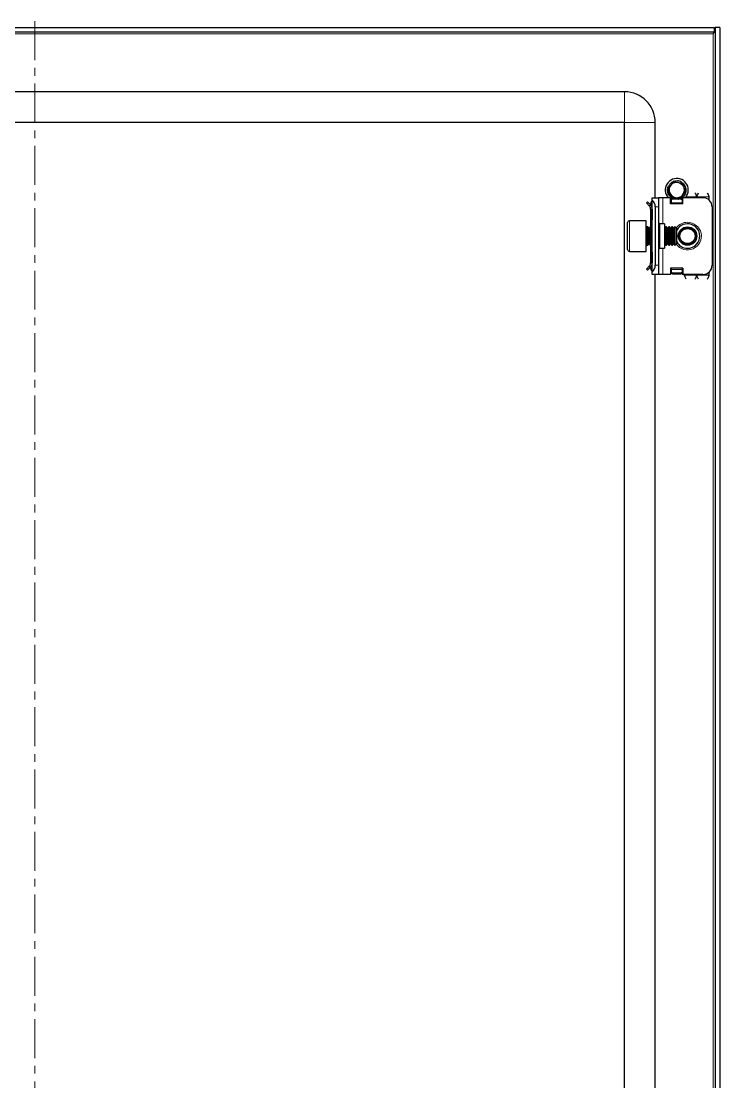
# Model space of a CAD drawing. Header units: millimetres. Extents: x 73 to 1389, y -624 to 1170.
# Drawn here: x 1161.1 to 1388.6, y 715 to 1060.5 of the extents above; entities that cross this region are included whole.
import ezdxf

# ---------------------------------------------------------------- set-up
doc = ezdxf.new("R2010")
doc.units = ezdxf.units.MM
doc.linetypes.add('CENTERX2', pattern=[20.32, 12.7, -2.54, 2.54, -2.54])
doc.layers.add('FORMAT', color=7, linetype='Continuous')

msp = doc.modelspace()

# ---------------------------------------------------------------- linework, layer by layer
at = {"color": 7, "linetype": 'Continuous', "lineweight": 25}
for p, q in [((944.27, 1058.52), (1386.87, 1058.52)), ((1386.87, 1057.02), (1386.87, 1058.52)), ((1388.57, 1058.52), (1387.07, 1058.52)), ((1387.07, 1058.52), (1387.07, -502.48)), ((1388.57, 1058.52), (1388.57, -502.48)), ((944.27, 1057.02), (1386.87, 1057.02)), ((1386.72, 1057.02), (1386.47, 1056.42)), ((1357.57, 1037.52), (973.57, 1037.52)), ((1357.57, 1027.52), (973.57, 1027.52)), ((1357.57, -471.48), (1357.57, 1027.52)), ((1367.57, 1003.02), (1367.57, 1027.52)), ((1371.57, 1005.61), (1371.6, 1005.87)), ((1371.57, 1005.61), (1371.57, 1005.56)), ((1371.59, 1005.82), (1371.58, 1005.77)), ((1371.58, 1005.41), (1371.6, 1005.65)), ((1371.62, 1006.02), (1371.61, 1005.98)), ((1371.66, 1006.22), (1371.65, 1006.18)), ((1371.66, 1006.22), (1371.73, 1006.46)), ((1371.71, 1006.41), (1371.7, 1006.37)), ((1372.95, 1008.04), (1373.15, 1008.16)), ((1373.12, 1008.15), (1373.08, 1008.12)), ((1373.13, 1008.08), (1373.08, 1008.12)), ((1373.12, 1008.15), (1373.35, 1008.23)), ((1373.31, 1008.24), (1373.26, 1008.22)), ((1373.5, 1008.32), (1373.45, 1008.3)), ((1373.5, 1008.32), (1373.73, 1008.39)), ((1373.69, 1008.39), (1373.65, 1008.37)), ((1373.88, 1008.44), (1373.84, 1008.43)), ((1374.77, 1008.51), (1374.03, 1008.44)), ((1376.27, 1008), (1376.23, 1008.02)), ((1376.44, 1007.87), (1376.4, 1007.9)), ((1376.59, 1007.74), (1376.56, 1007.77)), ((1376.73, 1007.6), (1376.7, 1007.63)), ((1376.73, 1007.6), (1376.85, 1007.47)), ((1376.85, 1007.48), (1376.83, 1007.5)), ((1376.86, 1006.39), (1377.03, 1005.98)), ((1366.57, 1003.02), (1368.57, 1003.02)), ((1366.57, 1002.26), (1366.57, 1003.02)), ((1366.57, 978.78), (1366.57, 1002.26)), ((1368.57, 1003.02), (1368.57, 1000.02)), ((1370.07, 1003.02), (1368.57, 1003.02)), ((1372.57, 1003.02), (1370.07, 1003.02)), ((1371.58, 1005.41), (1371.58, 1005.36)), ((1371.59, 1005.21), (1371.59, 1005.16)), ((1371.62, 1005.02), (1371.62, 1004.97)), ((1371.65, 1004.83), (1371.66, 1004.79)), ((1371.7, 1004.66), (1371.71, 1004.61)), ((1371.76, 1004.48), (1371.76, 1004.47)), ((1372.35, 1003.51), (1372.38, 1003.48)), ((1372.48, 1003.37), (1372.52, 1003.34)), ((1372.57, 1001.02), (1372.57, 1003.02)), ((1372.82, 1002.2), (1372.57, 1002.35)), ((1372.63, 1003.23), (1372.67, 1003.2)), ((1372.79, 1003.1), (1372.83, 1003.08)), ((1372.82, 1002.64), (1373.17, 1002.88)), ((1373.32, 1002.64), (1372.82, 1002.29)), ((1372.82, 1002.29), (1372.82, 1002.64)), ((1372.82, 1001.37), (1372.82, 1002.29)), ((1372.96, 1002.99), (1373.01, 1002.96)), ((1373.14, 1002.88), (1373, 1003)), ((1373.14, 1002.88), (1373.14, 1002.99)), ((1373.14, 1002.88), (1373.18, 1002.86)), ((1373.32, 1002.64), (1373.72, 1002.64)), ((1373.5, 1002.72), (1373.54, 1002.7)), ((1373.68, 1002.66), (1373.72, 1002.64)), ((1373.85, 1002.61), (1373.9, 1002.6)), ((1375.02, 1002.56), (1374.84, 1002.53)), ((1375.17, 1002.58), (1375.22, 1002.59)), ((1375.41, 1002.64), (1375.82, 1002.64)), ((1376.32, 1002.29), (1375.82, 1002.64)), ((1375.92, 1002.93), (1376.32, 1002.64)), ((1376.32, 1002.64), (1376.32, 1002.29)), ((1376.32, 1002.29), (1376.32, 1001.37)), ((1376.57, 1002.35), (1376.37, 1002.23)), ((1376.37, 1002.23), (1376.37, 1001.02)), ((1376.57, 1001.02), (1376.57, 1003.02)), ((1383.07, 1003.02), (1376.57, 1003.02)), ((1376.81, 1003.59), (1376.69, 1003.4)), ((1376.84, 1003.55), (1376.7, 1003.45)), ((1377.34, 1004.4), (1377.24, 1004.21)), ((1377.35, 1004.4), (1377.25, 1004.22)), ((1377.41, 1004.54), (1377.42, 1004.58)), ((1377.46, 1004.72), (1377.48, 1004.77)), ((1377.57, 1005.32), (1377.51, 1005.01)), ((1377.51, 1004.91), (1377.52, 1004.96)), ((1377.55, 1005.12), (1377.55, 1005.17)), ((1377.57, 1005.52), (1377.57, 1005.52)), ((1377.57, 1005.32), (1377.57, 1005.37)), ((1385.07, 1002.26), (1385.07, 1003.27)), ((1365.01, 1001.66), (1364.66, 1001.31)), ((1365.63, 1000.33), (1364.66, 1001.31)), ((1365.99, 1000.68), (1365.01, 1001.66)), ((1365.63, 1000.33), (1365.99, 1000.68)), ((1366.07, 1001.02), (1366.07, 1000.63)), ((1366.07, 999.27), (1366.57, 999.27)), ((1366.07, 999.27), (1366.07, 995.77)), ((1366.37, 1001.73), (1366.57, 1001.93)), ((1366.57, 999.27), (1366.57, 995.77)), ((1367.57, 1000.02), (1367.57, 981.02)), ((1368.57, 1000.02), (1368.57, 981.02)), ((1376.57, 1001.02), (1372.57, 1001.02)), ((1372.82, 1001.02), (1372.82, 1001.37)), ((1376.32, 1001.37), (1376.32, 1001.02)), ((1386.07, 1000.02), (1386.07, 981.02)), ((1364.57, 995.52), (1359.17, 995.52)), ((1364.57, 985.52), (1364.57, 995.52)), ((1366.57, 995.77), (1366.07, 995.77)), ((1366.07, 995.77), (1366.07, 993.52)), ((1358.57, 986.12), (1358.57, 994.92)), ((1365.18, 993.52), (1364.82, 993.52)), ((1365.57, 992.97), (1365.18, 993.52)), ((1365.18, 993.05), (1365.18, 993.52)), ((1365.18, 987.52), (1365.18, 993.05)), ((1365.96, 993.52), (1365.57, 992.97)), ((1365.57, 992.58), (1365.57, 992.97)), ((1365.57, 988.07), (1365.57, 992.58)), ((1366.18, 993.52), (1365.96, 993.52)), ((1365.96, 993.05), (1365.96, 993.52)), ((1365.96, 987.52), (1365.96, 993.05)), ((1366.57, 992.97), (1366.18, 993.52)), ((1366.18, 993.05), (1366.18, 993.52)), ((1366.18, 987.52), (1366.18, 993.05)), ((1370.57, 994.52), (1369.07, 994.52)), ((1370.57, 994.52), (1370.57, 986.52)), ((1370.96, 993.52), (1370.57, 992.97)), ((1371.18, 993.52), (1370.96, 993.52)), ((1370.96, 993.05), (1370.96, 993.52)), ((1370.96, 987.52), (1370.96, 993.05)), ((1371.57, 992.97), (1371.18, 993.52)), ((1371.18, 993.05), (1371.18, 993.52)), ((1371.18, 987.52), (1371.18, 993.05)), ((1371.96, 993.52), (1371.57, 992.97)), ((1371.57, 992.58), (1371.57, 992.97)), ((1371.57, 988.07), (1371.57, 992.58)), ((1372.18, 993.52), (1371.96, 993.52)), ((1371.96, 993.05), (1371.96, 993.52)), ((1371.96, 987.52), (1371.96, 993.05)), ((1372.57, 992.97), (1372.18, 993.52)), ((1372.18, 993.05), (1372.18, 993.52)), ((1372.18, 987.52), (1372.18, 993.05)), ((1372.96, 993.52), (1372.57, 992.97)), ((1372.57, 992.58), (1372.57, 992.97)), ((1372.57, 988.07), (1372.57, 992.58)), ((1373.18, 993.52), (1372.96, 993.52)), ((1372.96, 993.05), (1372.96, 993.52)), ((1372.96, 987.52), (1372.96, 993.05)), ((1373.57, 992.97), (1373.18, 993.52)), ((1373.18, 993.05), (1373.18, 993.52)), ((1373.18, 987.52), (1373.18, 993.05)), ((1373.96, 993.52), (1373.57, 992.97)), ((1373.57, 992.58), (1373.57, 992.97)), ((1373.57, 988.07), (1373.57, 992.58)), ((1374.02, 993.52), (1373.96, 993.52)), ((1373.96, 993.05), (1373.96, 993.52)), ((1373.96, 987.52), (1373.96, 993.05)), ((1374.57, 992.97), (1374.02, 993.52)), ((1374.02, 987.52), (1374.02, 993.52)), ((1374.57, 988.07), (1374.57, 992.97)), ((1359.17, 985.52), (1364.57, 985.52)), ((1364.82, 987.52), (1365.18, 987.52)), ((1365.18, 987.52), (1365.57, 988.07)), ((1365.57, 988.07), (1365.96, 987.52)), ((1365.96, 987.52), (1366.18, 987.52)), ((1366.07, 987.52), (1366.07, 985.27)), ((1366.07, 985.27), (1366.57, 985.27)), ((1366.07, 985.27), (1366.07, 981.77)), ((1366.18, 987.52), (1366.57, 988.07)), ((1366.57, 985.27), (1366.57, 981.77)), ((1369.07, 986.52), (1370.57, 986.52)), ((1370.57, 988.07), (1370.96, 987.52)), ((1370.96, 987.52), (1371.18, 987.52)), ((1371.18, 987.52), (1371.57, 988.07)), ((1371.57, 988.07), (1371.96, 987.52)), ((1371.96, 987.52), (1372.18, 987.52)), ((1372.18, 987.52), (1372.57, 988.07)), ((1372.57, 988.07), (1372.96, 987.52)), ((1372.96, 987.52), (1373.18, 987.52)), ((1373.18, 987.52), (1373.57, 988.07)), ((1373.57, 988.07), (1373.96, 987.52)), ((1373.96, 987.52), (1374.02, 987.52)), ((1374.02, 987.52), (1374.57, 988.07)), ((1366.07, 981.77), (1366.57, 981.77)), ((1365.63, 980.71), (1364.66, 979.73)), ((1365.01, 979.38), (1364.66, 979.73)), ((1365.99, 980.36), (1365.01, 979.38)), ((1365.63, 980.71), (1365.99, 980.36)), ((1366.07, 980.02), (1366.07, 980.48)), ((1366.57, 979.11), (1366.37, 979.31)), ((1366.57, 978.02), (1366.57, 978.78)), ((1368.57, 978.02), (1366.57, 978.02)), ((1367.57, 603.02), (1367.57, 978.02)), ((1368.57, 981.02), (1368.57, 978.02)), ((1370.07, 978.02), (1368.57, 978.02)), ((1372.57, 978.02), (1370.07, 978.02)), ((1376.57, 980.02), (1372.57, 980.02)), ((1372.57, 980.02), (1372.57, 978.02)), ((1372.82, 979.67), (1372.82, 980.02)), ((1372.82, 978.75), (1372.82, 979.67)), ((1372.82, 978.75), (1373.32, 978.4)), ((1372.82, 978.4), (1372.82, 978.75)), ((1373.32, 978.05), (1372.82, 978.4)), ((1375.82, 978.4), (1373.32, 978.4)), ((1373.32, 978.4), (1373.32, 978.05)), ((1375.82, 978.05), (1373.32, 978.05)), ((1375.82, 978.4), (1376.32, 978.75)), ((1375.82, 978.05), (1375.82, 978.4)), ((1376.32, 978.4), (1375.82, 978.05)), ((1376.32, 980.02), (1376.32, 979.67)), ((1376.32, 979.67), (1376.32, 978.75)), ((1376.32, 978.75), (1376.32, 978.4)), ((1376.37, 980.02), (1376.37, 978.14)), ((1376.37, 978.14), (1376.57, 978.14)), ((1376.57, 980.02), (1376.57, 978.02)), ((1383.07, 978.02), (1376.57, 978.02)), ((1377.07, 977.77), (1377.07, 978.02)), ((1385.07, 977.77), (1385.07, 978.78))]:
    msp.add_line(p, q, dxfattribs=at)
at = {"color": 8, "linetype": 'Continuous', "lineweight": 18}
for p, q in [((944.67, 1056.42), (1386.47, 1056.42)), ((1386.47, 1056.42), (1386.47, -500.38)), ((1357.57, 1027.52), (1357.57, 1037.52)), ((1357.57, 1027.52), (1367.57, 1027.52)), ((1370.07, 1003.02), (1370.07, 994.52)), ((1377.57, 1003.27), (1381.07, 1003.27)), ((1385.07, 1003.27), (1381.07, 1003.27)), ((1366.57, 1001.02), (1366.07, 1001.02)), ((1366.57, 1001.52), (1366.37, 1001.73)), ((1368.57, 1000.02), (1367.57, 1000.02)), ((1376.32, 1001.37), (1372.82, 1001.37)), ((1359.17, 995.52), (1359.17, 985.52)), ((1364.82, 993.52), (1364.82, 988.9)), ((1369.07, 994.52), (1369.07, 986.52)), ((1364.82, 988.9), (1364.82, 987.52)), ((1370.07, 986.52), (1370.07, 978.02)), ((1366.57, 980.02), (1366.07, 980.02)), ((1366.57, 979.52), (1366.37, 979.31)), ((1367.57, 981.02), (1368.57, 981.02)), ((1372.82, 979.67), (1376.32, 979.67)), ((1381.07, 977.77), (1377.07, 977.77)), ((1385.07, 977.77), (1381.07, 977.77))]:
    msp.add_line(p, q, dxfattribs=at)
at = {"color": 7, "linetype": 'Continuous', "lineweight": 25}
for radius in [3, 2.76, 2.45]:
    msp.add_circle((1378.07, 990.52), radius, dxfattribs=at)
for centre, radius, start, end in [((1357.57, 1027.52), 10, 0, 90), ((1374.57, 1005.52), 3.75, 0, 221.8103), ((1374.57, 1005.52), 2.5, 168.5944, 228.5944), ((1374.57, 1005.52), 2.5, 108.5944, 168.5944), ((1374.57, 1005.52), 2.5, 75.8881, 108.5944), ((1374.57, 1005.52), 3, 59.9286, 86.2193), ((1374.57, 1005.52), 3, 360, 40.7437), ((1374.57, 1005.52), 2.5, 348.5944, 10.5165), ((1364.57, 1000.02), 3, 360, 48.1897), ((1374.57, 1005.52), 2.5, 228.5944, 288.5944), ((1374.57, 1005.52), 2.5, 288.5944, 348.5944), ((1374.57, 1005.52), 3.75, 318.1897, 0), ((1383.07, 1000.02), 3, 0, 90), ((1367.07, 1001.02), 1, 135, 180), ((1359.17, 994.92), 0.6, 90, 180), ((1364.82, 993.77), 0.25, 180, 270), ((1369.07, 995.02), 0.5, 180, 270), ((1378.07, 990.52), 4, 270, 151.045), ((1378.07, 990.52), 4, 208.955, 270), ((1359.17, 986.12), 0.6, 180, 270), ((1364.82, 987.27), 0.25, 90, 180), ((1369.07, 986.02), 0.5, 90, 180), ((1367.07, 980.02), 1, 180, 225), ((1364.57, 981.02), 3, 311.8103, 360), ((1383.07, 981.02), 3, 270, 360)]:
    msp.add_arc(centre, radius, start, end, dxfattribs=at)
at = {"color": 8, "linetype": 'Continuous', "lineweight": 18}
for start, end in [(215.4622, 90), (90, 144.5378)]:
    msp.add_arc((1378.07, 990.52), 4.5, start, end, dxfattribs=at)
at = {"color": 7, "linetype": 'Continuous', "lineweight": 25}
for points, knots in [([(1387.07, 1058.52), (1387.06, 1058.34), (1387.04, 1057.97), (1386.96, 1057.6), (1386.88, 1057.41), (1386.87, 1057.4)], [0, 0, 0, 0, 0.48755, 0.9750699, 1, 1, 1, 1]), ([(1371.57, 1005.61), (1371.61, 1005.63), (1371.67, 1005.66), (1371.77, 1005.68), (1371.85, 1005.69), (1371.9, 1005.68), (1371.92, 1005.68)], [0, 0, 0, 0, 0.2937792, 0.5589816, 0.8184942, 1, 1, 1, 1]), ([(1371.8, 1005.59), (1371.78, 1005.59), (1371.73, 1005.6), (1371.66, 1005.59), (1371.6, 1005.57), (1371.57, 1005.56)], [0, 0, 0, 0, 0.236131, 0.613435, 1, 1, 1, 1]), ([(1371.97, 1005.72), (1371.96, 1005.72), (1371.93, 1005.74), (1371.86, 1005.77), (1371.76, 1005.79), (1371.67, 1005.79), (1371.61, 1005.78), (1371.58, 1005.77)], [0, 0, 0, 0, 0.0501556, 0.3045132, 0.5588802, 0.7769031, 1, 1, 1, 1]), ([(1371.59, 1005.82), (1371.62, 1005.83), (1371.69, 1005.86), (1371.78, 1005.87), (1371.87, 1005.87), (1371.96, 1005.84), (1372.01, 1005.83), (1372.03, 1005.81), (1372.04, 1005.81)], [0, 0, 0, 0, 0.227908, 0.430276, 0.627707, 0.816134, 0.99284, 1, 1, 1, 1]), ([(1372.05, 1005.84), (1372.03, 1005.86), (1371.97, 1005.9), (1371.89, 1005.94), (1371.79, 1005.97), (1371.7, 1005.98), (1371.64, 1005.98), (1371.61, 1005.98)], [0, 0, 0, 0, 0.19243, 0.403622, 0.614801, 0.805152, 1, 1, 1, 1]), ([(1371.62, 1006.02), (1371.65, 1006.03), (1371.72, 1006.05), (1371.81, 1006.05), (1371.9, 1006.04), (1371.98, 1006.01), (1372.04, 1005.97), (1372.08, 1005.93), (1372.09, 1005.92)], [0, 0, 0, 0, 0.205811, 0.38496, 0.558827, 0.724121, 0.878934, 1, 1, 1, 1]), ([(1372.08, 1005.97), (1372.06, 1005.99), (1372.01, 1006.04), (1371.93, 1006.1), (1371.84, 1006.14), (1371.75, 1006.17), (1371.68, 1006.18), (1371.65, 1006.18)], [0, 0, 0, 0, 0.183111, 0.381533, 0.579913, 0.787111, 1, 1, 1, 1]), ([(1371.66, 1006.22), (1371.69, 1006.23), (1371.76, 1006.24), (1371.85, 1006.22), (1371.93, 1006.2), (1372, 1006.16), (1372.06, 1006.11), (1372.09, 1006.07), (1372.11, 1006.05)], [0, 0, 0, 0, 0.207037, 0.38272, 0.55212, 0.712365, 0.86221, 1, 1, 1, 1]), ([(1371.7, 1006.35), (1371.7, 1006.37), (1371.72, 1006.49), (1371.77, 1006.59), (1371.81, 1006.67)], [0, 0, 0, 0, 0.218168, 1, 1, 1, 1]), ([(1372.12, 1006.06), (1372.11, 1006.08), (1372.08, 1006.12), (1372.03, 1006.19), (1371.95, 1006.26), (1371.87, 1006.31), (1371.78, 1006.35), (1371.72, 1006.36), (1371.7, 1006.37)], [0, 0, 0, 0, 0.112687, 0.266978, 0.464332, 0.661607, 0.829157, 1, 1, 1, 1]), ([(1371.71, 1006.41), (1371.74, 1006.41), (1371.8, 1006.41), (1371.88, 1006.38), (1371.96, 1006.35), (1372.02, 1006.3), (1372.07, 1006.24), (1372.11, 1006.18), (1372.13, 1006.14), (1372.13, 1006.11), (1372.13, 1006.11)], [0, 0, 0, 0, 0.159812, 0.318711, 0.470648, 0.614013, 0.748131, 0.873387, 0.991083, 1, 1, 1, 1]), ([(1372.12, 1006.01), (1372.12, 1005.99), (1372.1, 1005.91), (1372.04, 1005.81), (1371.97, 1005.72), (1371.91, 1005.66), (1371.84, 1005.61), (1371.78, 1005.58), (1371.75, 1005.56), (1371.74, 1005.56)], [0, 0, 0, 0, 0.125166, 0.336769, 0.488675, 0.640371, 0.791962, 0.943503, 1, 1, 1, 1]), ([(1373.11, 1008.07), (1373.04, 1008.02), (1372.69, 1007.79), (1372.2, 1007.29), (1371.97, 1006.73), (1371.87, 1006.49)], [0, 0, 0, 0, 0.128781, 0.613629, 1, 1, 1, 1]), ([(1371.87, 1006.49), (1371.88, 1006.49), (1371.91, 1006.48), (1371.96, 1006.45), (1372.02, 1006.4), (1372.07, 1006.35), (1372.11, 1006.27), (1372.14, 1006.17), (1372.13, 1006.07), (1372.12, 1006.02), (1372.12, 1006.01)], [0, 0, 0, 0, 0.022761, 0.192243, 0.346896, 0.477535, 0.588677, 0.783334, 0.968624, 1, 1, 1, 1]), ([(1372.14, 1006.09), (1372.13, 1006.12), (1372.12, 1006.18), (1372.08, 1006.27), (1372.03, 1006.34), (1371.98, 1006.41), (1371.92, 1006.46), (1371.88, 1006.48), (1371.87, 1006.49)], [0, 0, 0, 0, 0.182737, 0.363423, 0.543947, 0.724373, 0.904747, 1, 1, 1, 1]), ([(1373.78, 1007.89), (1373.76, 1007.89), (1373.72, 1007.87), (1373.64, 1007.86), (1373.54, 1007.86), (1373.45, 1007.87), (1373.36, 1007.9), (1373.28, 1007.93), (1373.21, 1007.98), (1373.15, 1008.03), (1373.12, 1008.06), (1373.11, 1008.07)], [0, 0, 0, 0, 0.0429601, 0.1733, 0.2742626, 0.4010814, 0.5277159, 0.6542588, 0.7807587, 0.9368521, 1, 1, 1, 1]), ([(1373.12, 1008.15), (1373.16, 1008.13), (1373.21, 1008.09), (1373.28, 1008.02), (1373.33, 1007.96), (1373.34, 1007.92), (1373.35, 1007.91)], [0, 0, 0, 0, 0.319514, 0.608493, 0.891527, 1, 1, 1, 1]), ([(1373.42, 1007.88), (1373.42, 1007.88), (1373.42, 1007.92), (1373.4, 1007.98), (1373.37, 1008.08), (1373.32, 1008.15), (1373.28, 1008.2), (1373.26, 1008.22)], [0, 0, 0, 0, 0.00279, 0.269575, 0.536371, 0.765499, 1, 1, 1, 1]), ([(1373.31, 1008.24), (1373.34, 1008.22), (1373.39, 1008.18), (1373.45, 1008.1), (1373.5, 1008.02), (1373.52, 1007.94), (1373.53, 1007.89), (1373.53, 1007.86)], [0, 0, 0, 0, 0.234253, 0.442787, 0.646465, 0.841043, 1, 1, 1, 1]), ([(1373.56, 1007.86), (1373.57, 1007.89), (1373.58, 1007.95), (1373.57, 1008.05), (1373.54, 1008.14), (1373.51, 1008.23), (1373.47, 1008.28), (1373.45, 1008.3)], [0, 0, 0, 0, 0.181695, 0.396783, 0.61186, 0.803681, 1, 1, 1, 1]), ([(1373.5, 1008.32), (1373.53, 1008.3), (1373.57, 1008.25), (1373.63, 1008.17), (1373.66, 1008.08), (1373.67, 1008), (1373.67, 1007.93), (1373.66, 1007.88), (1373.66, 1007.87)], [0, 0, 0, 0, 0.208724, 0.39105, 0.568219, 0.73683, 0.894853, 1, 1, 1, 1]), ([(1373.68, 1007.87), (1373.69, 1007.88), (1373.7, 1007.92), (1373.72, 1007.99), (1373.73, 1008.09), (1373.72, 1008.19), (1373.69, 1008.29), (1373.66, 1008.34), (1373.65, 1008.37)], [0, 0, 0, 0, 0.043388, 0.23288, 0.422274, 0.611632, 0.803279, 1, 1, 1, 1]), ([(1373.69, 1008.39), (1373.71, 1008.36), (1373.76, 1008.31), (1373.79, 1008.22), (1373.81, 1008.14), (1373.82, 1008.05), (1373.8, 1007.98), (1373.79, 1007.92), (1373.77, 1007.9), (1373.77, 1007.89)], [0, 0, 0, 0, 0.198483, 0.367712, 0.531083, 0.685778, 0.830503, 0.965152, 1, 1, 1, 1]), ([(1374.03, 1008.44), (1374.03, 1008.43), (1374.05, 1008.38), (1374.07, 1008.3), (1374.07, 1008.22), (1374.05, 1008.15), (1374.02, 1008.07), (1373.95, 1007.99), (1373.86, 1007.92), (1373.8, 1007.9), (1373.78, 1007.89)], [0, 0, 0, 0, 0.098631, 0.238541, 0.378532, 0.49895, 0.601027, 0.777401, 0.9101, 1, 1, 1, 1]), ([(1373.79, 1007.91), (1373.81, 1007.93), (1373.83, 1007.98), (1373.86, 1008.07), (1373.88, 1008.16), (1373.88, 1008.29), (1373.85, 1008.38), (1373.84, 1008.43)], [0, 0, 0, 0, 0.13286, 0.29106, 0.491007, 0.69089, 1, 1, 1, 1]), ([(1373.88, 1008.44), (1373.9, 1008.41), (1373.93, 1008.36), (1373.95, 1008.28), (1373.96, 1008.19), (1373.95, 1008.11), (1373.93, 1008.02), (1373.88, 1007.96), (1373.86, 1007.93)], [0, 0, 0, 0, 0.16279, 0.324686, 0.479688, 0.626058, 0.76302, 1, 1, 1, 1]), ([(1373.88, 1007.94), (1373.88, 1007.94), (1373.91, 1007.97), (1373.95, 1008.03), (1373.99, 1008.11), (1374.02, 1008.2), (1374.04, 1008.29), (1374.04, 1008.38), (1374.03, 1008.42), (1374.03, 1008.44)], [0, 0, 0, 0, 0.036757, 0.196192, 0.355485, 0.51469, 0.719746, 0.882005, 1, 1, 1, 1]), ([(1375.18, 1007.94), (1375.47, 1007.89), (1375.76, 1007.84), (1376.03, 1007.71), (1376.04, 1007.71)], [0, 0, 0, 0, 0.965671, 1, 1, 1, 1]), ([(1375.18, 1007.94), (1375.28, 1007.91), (1375.41, 1007.85), (1375.54, 1007.78), (1375.58, 1007.75)], [0, 0, 0, 0, 0.6817331, 1, 1, 1, 1]), ([(1375.58, 1007.75), (1375.66, 1007.72), (1375.98, 1007.56), (1376.49, 1007.14), (1376.74, 1006.64), (1376.86, 1006.39)], [0, 0, 0, 0, 0.130652, 0.560007, 1, 1, 1, 1]), ([(1376.04, 1007.71), (1376.03, 1007.72), (1376.02, 1007.77), (1376.02, 1007.84), (1376.02, 1007.93), (1376.04, 1008.03), (1376.06, 1008.09), (1376.08, 1008.12)], [0, 0, 0, 0, 0.113604, 0.31095, 0.508229, 0.75166, 1, 1, 1, 1]), ([(1376.09, 1008.11), (1376.09, 1008.07), (1376.09, 1008), (1376.06, 1007.9), (1376.04, 1007.84), (1376.02, 1007.82), (1376.02, 1007.82)], [0, 0, 0, 0, 0.357139, 0.680979, 0.998183, 1, 1, 1, 1]), ([(1376.03, 1007.73), (1376.05, 1007.75), (1376.1, 1007.79), (1376.16, 1007.86), (1376.2, 1007.94), (1376.22, 1007.99), (1376.23, 1008.02)], [0, 0, 0, 0, 0.2282538, 0.5103507, 0.7523188, 1, 1, 1, 1]), ([(1376.64, 1007.3), (1376.62, 1007.3), (1376.58, 1007.29), (1376.49, 1007.28), (1376.4, 1007.29), (1376.31, 1007.33), (1376.23, 1007.38), (1376.14, 1007.47), (1376.07, 1007.58), (1376.05, 1007.67), (1376.04, 1007.71)], [0, 0, 0, 0, 0.073646, 0.169563, 0.351373, 0.438893, 0.519676, 0.682906, 0.8512, 1, 1, 1, 1]), ([(1376.27, 1008), (1376.26, 1007.96), (1376.26, 1007.89), (1376.22, 1007.8), (1376.18, 1007.72), (1376.12, 1007.66), (1376.08, 1007.63), (1376.07, 1007.62)], [0, 0, 0, 0, 0.240212, 0.454711, 0.664287, 0.864517, 1, 1, 1, 1]), ([(1376.08, 1007.58), (1376.11, 1007.59), (1376.16, 1007.62), (1376.24, 1007.67), (1376.31, 1007.74), (1376.36, 1007.82), (1376.38, 1007.87), (1376.4, 1007.9)], [0, 0, 0, 0, 0.172104, 0.391099, 0.610089, 0.802801, 1, 1, 1, 1]), ([(1376.44, 1007.87), (1376.43, 1007.84), (1376.41, 1007.77), (1376.37, 1007.68), (1376.31, 1007.61), (1376.25, 1007.56), (1376.19, 1007.52), (1376.15, 1007.51), (1376.13, 1007.5)], [0, 0, 0, 0, 0.209239, 0.392702, 0.571062, 0.740844, 0.899958, 1, 1, 1, 1]), ([(1376.14, 1007.48), (1376.15, 1007.48), (1376.2, 1007.49), (1376.27, 1007.51), (1376.36, 1007.56), (1376.44, 1007.62), (1376.51, 1007.69), (1376.54, 1007.74), (1376.56, 1007.77)], [0, 0, 0, 0, 0.0505, 0.241124, 0.431653, 0.622154, 0.808692, 1, 1, 1, 1]), ([(1376.59, 1007.74), (1376.58, 1007.71), (1376.56, 1007.64), (1376.5, 1007.57), (1376.44, 1007.5), (1376.37, 1007.46), (1376.3, 1007.43), (1376.24, 1007.41), (1376.21, 1007.41), (1376.21, 1007.41)], [0, 0, 0, 0, 0.1980351, 0.3676626, 0.5314947, 0.6866636, 0.8318184, 0.9819171, 1, 1, 1, 1]), ([(1376.22, 1007.4), (1376.22, 1007.4), (1376.26, 1007.4), (1376.32, 1007.41), (1376.41, 1007.42), (1376.49, 1007.46), (1376.57, 1007.5), (1376.64, 1007.56), (1376.68, 1007.61), (1376.7, 1007.63)], [0, 0, 0, 0, 0.018281, 0.175639, 0.332896, 0.490097, 0.647274, 0.821632, 1, 1, 1, 1]), ([(1376.73, 1007.6), (1376.72, 1007.57), (1376.69, 1007.52), (1376.63, 1007.46), (1376.56, 1007.41), (1376.49, 1007.37), (1376.42, 1007.35), (1376.34, 1007.34), (1376.29, 1007.35), (1376.27, 1007.36)], [0, 0, 0, 0, 0.159446, 0.318034, 0.469983, 0.61348, 0.747649, 0.872856, 1, 1, 1, 1]), ([(1376.28, 1007.35), (1376.31, 1007.34), (1376.37, 1007.33), (1376.46, 1007.33), (1376.53, 1007.34), (1376.62, 1007.36), (1376.72, 1007.41), (1376.79, 1007.46), (1376.83, 1007.5)], [0, 0, 0, 0, 0.149407, 0.278563, 0.407661, 0.536722, 0.727045, 1, 1, 1, 1]), ([(1376.85, 1007.48), (1376.83, 1007.45), (1376.8, 1007.41), (1376.73, 1007.35), (1376.68, 1007.32), (1376.65, 1007.3), (1376.64, 1007.3)], [0, 0, 0, 0, 0.315056, 0.630194, 0.945514, 1, 1, 1, 1]), ([(1376.64, 1007.3), (1376.67, 1007.28), (1376.91, 1007.06), (1377.26, 1006.6), (1377.5, 1005.99), (1377.55, 1005.64), (1377.57, 1005.52)], [0, 0, 0, 0, 0.050685, 0.485619, 0.826643, 1, 1, 1, 1]), ([(1377.08, 1005.19), (1377.09, 1005.29), (1377.11, 1005.56), (1377.06, 1005.82), (1377.03, 1005.98)], [0, 0, 0, 0, 0.408521, 1, 1, 1, 1]), ([(1372.35, 1003.51), (1372.23, 1003.66), (1371.94, 1004.01), (1371.65, 1004.67), (1371.6, 1005.18), (1371.57, 1005.43)], [0, 0, 0, 0, 0.274163, 0.639603, 1, 1, 1, 1]), ([(1371.68, 1004.78), (1371.67, 1004.82), (1371.61, 1004.97), (1371.59, 1005.13), (1371.59, 1005.25)], [0, 0, 0, 0, 0.28291, 1, 1, 1, 1]), ([(1371.88, 1004.22), (1371.86, 1004.25), (1371.77, 1004.39), (1371.73, 1004.55), (1371.69, 1004.68)], [0, 0, 0, 0, 0.192577, 1, 1, 1, 1]), ([(1371.74, 1005.56), (1371.74, 1005.49), (1371.76, 1005.09), (1371.94, 1004.42), (1372.3, 1003.95), (1372.47, 1003.72)], [0, 0, 0, 0, 0.108003, 0.585763, 1, 1, 1, 1]), ([(1372.26, 1003.64), (1372.22, 1003.68), (1372.08, 1003.81), (1371.99, 1003.98), (1371.93, 1004.11)], [0, 0, 0, 0, 0.288707, 1, 1, 1, 1]), ([(1372.35, 1003.51), (1372.36, 1003.53), (1372.4, 1003.58), (1372.46, 1003.64), (1372.53, 1003.68), (1372.6, 1003.71), (1372.68, 1003.73), (1372.74, 1003.73), (1372.78, 1003.72), (1372.79, 1003.71)], [0, 0, 0, 0, 0.169226, 0.337427, 0.497935, 0.649179, 0.790582, 0.922688, 1, 1, 1, 1]), ([(1372.84, 1003.67), (1372.83, 1003.67), (1372.76, 1003.68), (1372.67, 1003.66), (1372.56, 1003.62), (1372.46, 1003.56), (1372.41, 1003.51), (1372.38, 1003.48)], [0, 0, 0, 0, 0.046579, 0.362688, 0.551736, 0.740753, 1, 1, 1, 1]), ([(1372.47, 1003.72), (1372.48, 1003.73), (1372.51, 1003.74), (1372.56, 1003.76), (1372.65, 1003.77), (1372.75, 1003.75), (1372.85, 1003.7), (1372.9, 1003.66), (1372.92, 1003.64)], [0, 0, 0, 0, 0.045866, 0.230744, 0.387461, 0.658246, 0.861978, 1, 1, 1, 1]), ([(1372.84, 1003.71), (1372.81, 1003.72), (1372.74, 1003.74), (1372.65, 1003.75), (1372.56, 1003.74), (1372.5, 1003.73), (1372.47, 1003.72)], [0, 0, 0, 0, 0.251795, 0.502165, 0.752314, 1, 1, 1, 1]), ([(1372.48, 1003.37), (1372.5, 1003.4), (1372.52, 1003.46), (1372.58, 1003.53), (1372.65, 1003.59), (1372.72, 1003.63), (1372.79, 1003.65), (1372.84, 1003.65), (1372.86, 1003.65)], [0, 0, 0, 0, 0.211659, 0.390361, 0.562352, 0.724819, 0.876696, 1, 1, 1, 1]), ([(1372.96, 1003.6), (1372.95, 1003.6), (1372.91, 1003.6), (1372.83, 1003.58), (1372.74, 1003.54), (1372.65, 1003.49), (1372.58, 1003.42), (1372.54, 1003.37), (1372.52, 1003.34)], [0, 0, 0, 0, 0.05388, 0.236051, 0.418115, 0.600136, 0.797238, 1, 1, 1, 1]), ([(1372.63, 1003.23), (1372.64, 1003.27), (1372.66, 1003.33), (1372.71, 1003.42), (1372.77, 1003.48), (1372.83, 1003.53), (1372.9, 1003.57), (1372.95, 1003.58), (1372.98, 1003.58)], [0, 0, 0, 0, 0.203485, 0.379971, 0.551008, 0.713426, 0.865499, 1, 1, 1, 1]), ([(1373.03, 1003.51), (1373.03, 1003.51), (1372.99, 1003.5), (1372.93, 1003.47), (1372.84, 1003.42), (1372.77, 1003.36), (1372.71, 1003.28), (1372.68, 1003.23), (1372.67, 1003.2)], [0, 0, 0, 0, 0.002693, 0.20821, 0.413641, 0.619057, 0.807274, 1, 1, 1, 1]), ([(1372.79, 1003.1), (1372.8, 1003.14), (1372.81, 1003.21), (1372.85, 1003.3), (1372.9, 1003.37), (1372.96, 1003.43), (1373.01, 1003.47), (1373.04, 1003.48), (1373.05, 1003.48)], [0, 0, 0, 0, 0.222831, 0.420099, 0.612409, 0.79585, 0.967895, 1, 1, 1, 1]), ([(1373.09, 1003.39), (1373.08, 1003.38), (1373.04, 1003.36), (1372.98, 1003.31), (1372.91, 1003.24), (1372.86, 1003.16), (1372.84, 1003.1), (1372.83, 1003.08)], [0, 0, 0, 0, 0.084965, 0.329338, 0.573716, 0.784411, 1, 1, 1, 1]), ([(1372.92, 1003.64), (1372.93, 1003.64), (1372.97, 1003.6), (1373.02, 1003.54), (1373.06, 1003.46), (1373.1, 1003.37), (1373.12, 1003.28), (1373.13, 1003.23), (1373.13, 1003.2)], [0, 0, 0, 0, 0.066273, 0.267344, 0.423096, 0.618734, 0.814089, 1, 1, 1, 1]), ([(1372.96, 1002.99), (1372.97, 1003.02), (1372.97, 1003.09), (1373, 1003.19), (1373.05, 1003.27), (1373.08, 1003.32), (1373.1, 1003.34), (1373.1, 1003.34)], [0, 0, 0, 0, 0.275174, 0.522846, 0.765225, 0.99702, 1, 1, 1, 1]), ([(1373.13, 1003.2), (1373.11, 1003.18), (1373.07, 1003.13), (1373.03, 1003.05), (1373.01, 1002.99), (1373.01, 1002.96)], [0, 0, 0, 0, 0.36332, 0.677837, 1, 1, 1, 1]), ([(1373.21, 1003.18), (1373.21, 1003.17), (1373.21, 1003.14), (1373.2, 1003.07), (1373.18, 1002.98), (1373.14, 1002.92), (1373.12, 1002.89)], [0, 0, 0, 0, 0.058255, 0.305509, 0.64716, 1, 1, 1, 1]), ([(1375.17, 1002.58), (1375.14, 1002.57), (1374.82, 1002.51), (1374.18, 1002.5), (1373.52, 1002.68), (1373.19, 1002.86), (1373.12, 1002.89)], [0, 0, 0, 0, 0.044285, 0.46488, 0.894202, 1, 1, 1, 1]), ([(1373.13, 1003.2), (1373.19, 1003.17), (1373.52, 1002.99), (1374.19, 1002.81), (1374.81, 1002.84), (1375.1, 1002.92), (1375.1, 1002.92)], [0, 0, 0, 0, 0.102158, 0.551599, 0.99962, 1, 1, 1, 1]), ([(1374.08, 1002.58), (1374.03, 1002.58), (1373.88, 1002.59), (1373.73, 1002.64), (1373.64, 1002.67)], [0, 0, 0, 0, 0.353316, 1, 1, 1, 1]), ([(1374.74, 1002.55), (1374.67, 1002.54), (1374.5, 1002.51), (1374.33, 1002.53), (1374.23, 1002.54)], [0, 0, 0, 0, 0.399625, 1, 1, 1, 1]), ([(1375.1, 1002.92), (1375.11, 1002.93), (1375.13, 1002.98), (1375.2, 1003.06), (1375.29, 1003.12), (1375.35, 1003.14), (1375.37, 1003.15)], [0, 0, 0, 0, 0.153621, 0.528305, 0.811762, 1, 1, 1, 1]), ([(1375.25, 1003.09), (1375.22, 1003.07), (1375.17, 1003.03), (1375.13, 1002.96), (1375.11, 1002.93), (1375.1, 1002.92)], [0, 0, 0, 0, 0.41332, 0.833507, 1, 1, 1, 1]), ([(1375.17, 1002.58), (1375.16, 1002.61), (1375.14, 1002.66), (1375.12, 1002.74), (1375.12, 1002.83), (1375.13, 1002.9), (1375.17, 1002.99), (1375.21, 1003.05), (1375.24, 1003.08)], [0, 0, 0, 0, 0.162579, 0.32416, 0.478216, 0.623372, 0.759205, 1, 1, 1, 1]), ([(1375.28, 1003.08), (1375.28, 1003.08), (1375.25, 1003.04), (1375.22, 1002.95), (1375.19, 1002.84), (1375.19, 1002.75), (1375.19, 1002.67), (1375.21, 1002.62), (1375.22, 1002.59)], [0, 0, 0, 0, 0.001313, 0.309582, 0.493731, 0.677835, 0.837663, 1, 1, 1, 1]), ([(1375.36, 1002.62), (1375.34, 1002.65), (1375.3, 1002.71), (1375.27, 1002.8), (1375.26, 1002.88), (1375.26, 1002.96), (1375.28, 1003.04), (1375.3, 1003.09), (1375.32, 1003.12), (1375.33, 1003.13)], [0, 0, 0, 0, 0.195461, 0.359649, 0.517607, 0.666788, 0.806268, 0.936243, 1, 1, 1, 1]), ([(1375.4, 1003.14), (1375.39, 1003.11), (1375.37, 1003.06), (1375.35, 1002.97), (1375.34, 1002.88), (1375.35, 1002.77), (1375.38, 1002.69), (1375.4, 1002.64)], [0, 0, 0, 0, 0.147065, 0.321231, 0.495346, 0.669443, 1, 1, 1, 1]), ([(1375.36, 1002.62), (1375.37, 1002.63), (1375.38, 1002.63), (1375.4, 1002.63), (1375.4, 1002.64)], [0, 0, 0, 0, 0.4789775, 1, 1, 1, 1]), ([(1375.37, 1003.17), (1375.39, 1003.18), (1375.45, 1003.21), (1375.57, 1003.23), (1375.69, 1003.22), (1375.79, 1003.2), (1375.87, 1003.16), (1375.95, 1003.11), (1376.03, 1003.04), (1376.07, 1002.97), (1376.1, 1002.94)], [0, 0, 0, 0, 0.072818, 0.228039, 0.393482, 0.487973, 0.582429, 0.703674, 0.824897, 1, 1, 1, 1]), ([(1375.37, 1003.15), (1375.38, 1003.15), (1375.43, 1003.17), (1375.51, 1003.18), (1375.61, 1003.18), (1375.68, 1003.17), (1375.72, 1003.16), (1375.73, 1003.16)], [0, 0, 0, 0, 0.099011, 0.388276, 0.61301, 0.895384, 1, 1, 1, 1]), ([(1375.55, 1002.68), (1375.53, 1002.71), (1375.48, 1002.76), (1375.44, 1002.84), (1375.41, 1002.93), (1375.4, 1003.01), (1375.4, 1003.08), (1375.42, 1003.12), (1375.42, 1003.14)], [0, 0, 0, 0, 0.213002, 0.396975, 0.575181, 0.744364, 0.902779, 1, 1, 1, 1]), ([(1375.52, 1003.18), (1375.52, 1003.18), (1375.51, 1003.14), (1375.5, 1003.07), (1375.5, 1002.97), (1375.51, 1002.87), (1375.55, 1002.78), (1375.58, 1002.73), (1375.6, 1002.7)], [0, 0, 0, 0, 0.019058, 0.219488, 0.419831, 0.620151, 0.807785, 1, 1, 1, 1]), ([(1375.74, 1002.76), (1375.72, 1002.78), (1375.66, 1002.83), (1375.61, 1002.91), (1375.57, 1002.99), (1375.55, 1003.07), (1375.54, 1003.13), (1375.55, 1003.17), (1375.55, 1003.18)], [0, 0, 0, 0, 0.218347, 0.41099, 0.598711, 0.777744, 0.945667, 1, 1, 1, 1]), ([(1375.74, 1002.76), (1375.72, 1002.75), (1375.66, 1002.72), (1375.6, 1002.71), (1375.55, 1002.7)], [0, 0, 0, 0, 0.301025, 1, 1, 1, 1]), ([(1375.55, 1002.68), (1375.56, 1002.69), (1375.57, 1002.69), (1375.59, 1002.7), (1375.6, 1002.7)], [0, 0, 0, 0, 0.4765794, 1, 1, 1, 1]), ([(1375.65, 1003.17), (1375.65, 1003.16), (1375.65, 1003.1), (1375.66, 1003.02), (1375.69, 1002.93), (1375.73, 1002.85), (1375.77, 1002.8), (1375.79, 1002.78)], [0, 0, 0, 0, 0.114393, 0.350182, 0.585971, 0.790611, 1, 1, 1, 1]), ([(1375.93, 1002.84), (1375.9, 1002.87), (1375.84, 1002.9), (1375.78, 1002.98), (1375.73, 1003.06), (1375.71, 1003.12), (1375.7, 1003.16), (1375.7, 1003.17)], [0, 0, 0, 0, 0.260762, 0.494805, 0.723794, 0.94279, 1, 1, 1, 1]), ([(1375.73, 1003.16), (1375.8, 1003.2), (1376.12, 1003.38), (1376.61, 1003.85), (1376.92, 1004.43), (1377.01, 1004.77), (1377.02, 1004.83)], [0, 0, 0, 0, 0.104785, 0.513079, 0.918136, 1, 1, 1, 1]), ([(1375.74, 1002.76), (1375.75, 1002.76), (1375.77, 1002.77), (1375.78, 1002.77), (1375.79, 1002.78)], [0, 0, 0, 0, 0.476486, 1, 1, 1, 1]), ([(1375.82, 1003.15), (1375.82, 1003.13), (1375.83, 1003.08), (1375.86, 1003.01), (1375.91, 1002.93), (1375.95, 1002.89), (1375.97, 1002.87)], [0, 0, 0, 0, 0.154183, 0.462567, 0.728091, 1, 1, 1, 1]), ([(1376.11, 1002.94), (1376.08, 1002.96), (1376.02, 1003), (1375.95, 1003.07), (1375.91, 1003.12), (1375.9, 1003.14)], [0, 0, 0, 0, 0.362858, 0.693435, 1, 1, 1, 1]), ([(1375.93, 1002.84), (1375.94, 1002.85), (1375.95, 1002.86), (1375.97, 1002.86), (1375.97, 1002.87)], [0, 0, 0, 0, 0.477867, 1, 1, 1, 1]), ([(1377.41, 1004.54), (1377.2, 1004.12), (1376.89, 1003.47), (1376.3, 1003.07), (1376.1, 1002.94)], [0, 0, 0, 0, 0.657042, 1, 1, 1, 1]), ([(1376.11, 1002.94), (1376.12, 1002.95), (1376.13, 1002.96), (1376.14, 1002.96), (1376.15, 1002.97)], [0, 0, 0, 0, 0.4801941, 1, 1, 1, 1]), ([(1376.28, 1003.05), (1376.27, 1003.04), (1376.22, 1003.01), (1376.16, 1002.99), (1376.12, 1002.97)], [0, 0, 0, 0, 0.230751, 1, 1, 1, 1]), ([(1376.28, 1003.05), (1376.29, 1003.06), (1376.3, 1003.07), (1376.31, 1003.07), (1376.32, 1003.08)], [0, 0, 0, 0, 0.482687, 1, 1, 1, 1]), ([(1376.44, 1003.17), (1376.44, 1003.17), (1376.45, 1003.18), (1376.47, 1003.19), (1376.47, 1003.2)], [0, 0, 0, 0, 0.484546, 1, 1, 1, 1]), ([(1377.12, 1004), (1377.1, 1003.95), (1377, 1003.65), (1376.75, 1003.44), (1376.55, 1003.26)], [0, 0, 0, 0, 0.171865, 1, 1, 1, 1]), ([(1376.58, 1003.29), (1376.59, 1003.3), (1376.6, 1003.31), (1376.61, 1003.32), (1376.61, 1003.32)], [0, 0, 0, 0, 0.485158, 1, 1, 1, 1]), ([(1376.72, 1003.42), (1376.72, 1003.42), (1376.73, 1003.43), (1376.74, 1003.45), (1376.75, 1003.45)], [0, 0, 0, 0, 0.4842322, 1, 1, 1, 1]), ([(1377.2, 1004.13), (1377.18, 1004.06), (1377.1, 1003.85), (1376.93, 1003.69), (1376.82, 1003.58)], [0, 0, 0, 0, 0.333789, 1, 1, 1, 1]), ([(1376.84, 1003.55), (1376.84, 1003.56), (1376.86, 1003.58), (1376.88, 1003.6), (1376.89, 1003.61)], [0, 0, 0, 0, 0.2967964, 1, 1, 1, 1]), ([(1377.02, 1004.83), (1377.02, 1004.86), (1377.01, 1004.93), (1377.02, 1004.99), (1377.02, 1005.03)], [0, 0, 0, 0, 0.5444726, 1, 1, 1, 1]), ([(1377.02, 1005.03), (1377.03, 1005.03), (1377.04, 1005.08), (1377.06, 1005.14), (1377.08, 1005.18), (1377.08, 1005.19)], [0, 0, 0, 0, 0.157682, 0.80304, 1, 1, 1, 1]), ([(1377.46, 1004.72), (1377.43, 1004.72), (1377.37, 1004.72), (1377.29, 1004.73), (1377.21, 1004.76), (1377.14, 1004.81), (1377.08, 1004.86), (1377.04, 1004.91), (1377.02, 1004.95), (1377.02, 1004.97)], [0, 0, 0, 0, 0.165667, 0.330522, 0.488809, 0.638525, 0.778629, 0.909213, 1, 1, 1, 1]), ([(1377.41, 1004.54), (1377.38, 1004.54), (1377.32, 1004.55), (1377.24, 1004.58), (1377.17, 1004.62), (1377.12, 1004.68), (1377.07, 1004.74), (1377.04, 1004.8), (1377.02, 1004.85), (1377.02, 1004.89), (1377.02, 1004.9)], [0, 0, 0, 0, 0.154027, 0.307095, 0.452862, 0.590123, 0.718565, 0.838856, 0.95247, 1, 1, 1, 1]), ([(1377.05, 1005.17), (1377.06, 1005.16), (1377.09, 1005.12), (1377.15, 1005.07), (1377.24, 1005.02), (1377.33, 1004.98), (1377.43, 1004.96), (1377.49, 1004.96), (1377.52, 1004.96)], [0, 0, 0, 0, 0.069872, 0.258455, 0.446951, 0.635422, 0.81547, 1, 1, 1, 1]), ([(1377.51, 1004.91), (1377.48, 1004.91), (1377.41, 1004.89), (1377.31, 1004.9), (1377.23, 1004.92), (1377.16, 1004.96), (1377.09, 1005), (1377.06, 1005.03), (1377.05, 1005.05)], [0, 0, 0, 0, 0.208898, 0.388587, 0.562428, 0.727295, 0.881578, 1, 1, 1, 1]), ([(1377.05, 1005.02), (1377.06, 1005), (1377.09, 1004.96), (1377.15, 1004.9), (1377.23, 1004.85), (1377.3, 1004.81), (1377.39, 1004.78), (1377.45, 1004.77), (1377.48, 1004.77)], [0, 0, 0, 0, 0.137266, 0.30795, 0.478578, 0.649185, 0.822833, 1, 1, 1, 1]), ([(1377.05, 1004.88), (1377.05, 1004.87), (1377.07, 1004.83), (1377.12, 1004.76), (1377.2, 1004.69), (1377.27, 1004.64), (1377.35, 1004.6), (1377.4, 1004.59), (1377.42, 1004.58)], [0, 0, 0, 0, 0.076151, 0.276704, 0.47712, 0.677473, 0.837574, 1, 1, 1, 1]), ([(1377.08, 1005.23), (1377.09, 1005.24), (1377.11, 1005.28), (1377.15, 1005.33), (1377.2, 1005.38), (1377.27, 1005.43), (1377.34, 1005.47), (1377.43, 1005.5), (1377.5, 1005.52), (1377.55, 1005.52), (1377.57, 1005.52)], [0, 0, 0, 0, 0.060221, 0.18113, 0.301988, 0.42281, 0.589437, 0.75603, 0.87711, 1, 1, 1, 1]), ([(1377.55, 1005.12), (1377.51, 1005.11), (1377.45, 1005.08), (1377.35, 1005.08), (1377.26, 1005.09), (1377.18, 1005.11), (1377.12, 1005.14), (1377.09, 1005.17), (1377.08, 1005.18)], [0, 0, 0, 0, 0.214065, 0.402363, 0.585629, 0.760234, 0.923894, 1, 1, 1, 1]), ([(1377.11, 1005.28), (1377.13, 1005.26), (1377.19, 1005.22), (1377.28, 1005.18), (1377.37, 1005.16), (1377.46, 1005.15), (1377.52, 1005.16), (1377.55, 1005.17)], [0, 0, 0, 0, 0.189173, 0.404697, 0.62022, 0.807935, 1, 1, 1, 1]), ([(1377.57, 1005.32), (1377.53, 1005.31), (1377.47, 1005.28), (1377.37, 1005.26), (1377.28, 1005.26), (1377.2, 1005.28), (1377.15, 1005.3), (1377.13, 1005.31)], [0, 0, 0, 0, 0.235039, 0.445532, 0.651268, 0.847853, 1, 1, 1, 1]), ([(1377.34, 1004.41), (1377.32, 1004.35), (1377.29, 1004.22), (1377.22, 1004.11), (1377.19, 1004.05)], [0, 0, 0, 0, 0.462482, 1, 1, 1, 1]), ([(1377.22, 1005.39), (1377.24, 1005.38), (1377.3, 1005.36), (1377.39, 1005.35), (1377.48, 1005.35), (1377.54, 1005.37), (1377.57, 1005.37)], [0, 0, 0, 0, 0.237597, 0.516729, 0.755527, 1, 1, 1, 1]), ([(1377.57, 1005.53), (1377.54, 1005.51), (1377.48, 1005.48), (1377.39, 1005.45), (1377.33, 1005.45), (1377.3, 1005.45)], [0, 0, 0, 0, 0.371226, 0.708872, 1, 1, 1, 1]), ([(1377.51, 1004.91), (1377.5, 1004.86), (1377.49, 1004.78), (1377.45, 1004.71), (1377.44, 1004.68)], [0, 0, 0, 0, 0.657988, 1, 1, 1, 1]), ([(1377.57, 1005.53), (1377.57, 1005.48), (1377.58, 1005.4), (1377.56, 1005.32), (1377.55, 1005.3)], [0, 0, 0, 0, 0.659859, 1, 1, 1, 1]), ([(1380.5, 1004.58), (1380.58, 1004.42), (1380.76, 1004.08), (1380.95, 1003.59), (1381.06, 1003.31), (1381.07, 1003.27)], [0, 0, 0, 0, 0.415483, 0.917152, 1, 1, 1, 1]), ([(1381.07, 1003.27), (1381.17, 1003.51), (1381.36, 1004), (1381.55, 1004.4), (1381.64, 1004.59)], [0, 0, 0, 0, 0.5020654, 1, 1, 1, 1]), ([(1384.5, 1004.58), (1384.58, 1004.42), (1384.76, 1004.08), (1384.95, 1003.59), (1385.06, 1003.31), (1385.07, 1003.27)], [0, 0, 0, 0, 0.415483, 0.917152, 1, 1, 1, 1]), ([(1366.07, 999.27), (1366.05, 999.46), (1366.02, 999.75), (1365.84, 1000.1), (1365.7, 1000.25), (1365.63, 1000.33)], [0, 0, 0, 0, 0.485042, 0.738404, 1, 1, 1, 1]), ([(1366.57, 999.27), (1366.55, 999.51), (1366.5, 999.99), (1366.21, 1000.45), (1366.01, 1000.66), (1365.99, 1000.68)], [0, 0, 0, 0, 0.461863, 0.923726, 1, 1, 1, 1]), ([(1365.63, 980.71), (1365.75, 980.86), (1365.94, 981.09), (1366.05, 981.47), (1366.07, 981.67), (1366.07, 981.77)], [0, 0, 0, 0, 0.485042, 0.738404, 1, 1, 1, 1]), ([(1365.99, 980.36), (1366.14, 980.54), (1366.45, 980.92), (1366.57, 981.45), (1366.57, 981.73), (1366.57, 981.77)], [0, 0, 0, 0, 0.461863, 0.923726, 1, 1, 1, 1]), ([(1377.65, 976.46), (1377.57, 976.61), (1377.39, 976.96), (1377.2, 977.45), (1377.09, 977.73), (1377.07, 977.77)], [0, 0, 0, 0, 0.415483, 0.917152, 1, 1, 1, 1]), ([(1381.07, 977.77), (1380.98, 977.53), (1380.79, 977.04), (1380.6, 976.64), (1380.5, 976.45)], [0, 0, 0, 0, 0.502065, 1, 1, 1, 1]), ([(1381.65, 976.46), (1381.57, 976.61), (1381.39, 976.96), (1381.2, 977.45), (1381.09, 977.73), (1381.07, 977.77)], [0, 0, 0, 0, 0.4154826, 0.9171518, 1, 1, 1, 1]), ([(1385.07, 977.77), (1384.98, 977.53), (1384.79, 977.04), (1384.6, 976.64), (1384.5, 976.45)], [0, 0, 0, 0, 0.502065, 1, 1, 1, 1])]:
    msp.add_open_spline(points, degree=3, knots=knots, dxfattribs=at)
msp.add_open_spline([(1386.47, 1056.42), (1386.51, 1056.5), (1386.57, 1056.66), (1386.67, 1056.85), (1386.77, 1056.99), (1386.84, 1057.01), (1386.87, 1057.02)], degree=3, dxfattribs=at)
at = {"layer": 'FORMAT', "linetype": 'CENTERX2', "lineweight": 18}
msp.add_line((1165.57, 1060.52), (1165.57, -504.48), dxfattribs=at)

doc.saveas('drawing.dxf')
